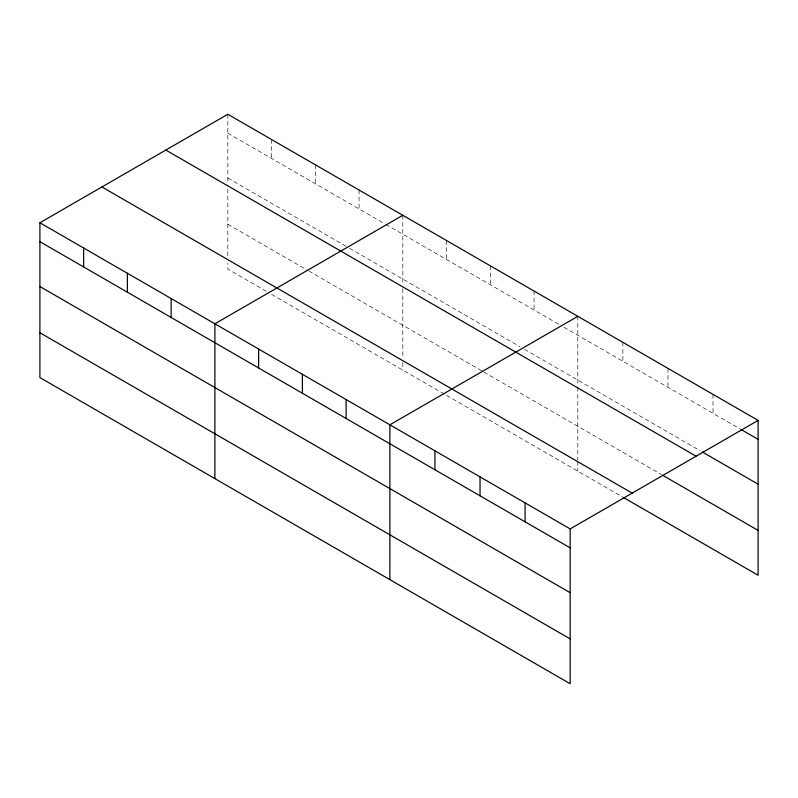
<?xml version="1.0" encoding="UTF-8"?>
<svg xmlns="http://www.w3.org/2000/svg" width="798" height="798" viewBox="0 0 798 798"><rect width="100%" height="100%" fill="white"/><g stroke="black" fill="none" stroke-linecap="round" stroke-linejoin="round"><path stroke-width="0.6" stroke-dasharray="3.99 2.99" d="M227.829 133.196L384.676 223.749M385.743 224.368L559.667 324.786M563.937 327.25L739.856 428.815M227.829 178.044L348.407 247.649M349.474 248.268L520.186 346.831M524.456 349.295L700.145 450.73M227.829 224.248L307.858 270.452M308.926 271.061L482.85 371.479M483.917 372.087L661.512 474.63M266.243 291.27L227.829 269.086L227.829 262.861M271.579 294.352L444.436 394.142M446.571 395.379L622.879 497.174M713.023 394.382L713.023 413.324M667.956 368.367L667.956 387.299M622.879 342.342L622.879 361.275M577.812 316.317L577.812 386.182M577.812 387.399L577.812 459.937M577.812 461.184L577.812 471.149M534.062 291.061L534.062 309.993M490.311 265.804L490.311 284.736M446.571 240.547L446.571 259.48M402.82 215.29L402.82 283.938M402.82 288.796L402.82 357.664M402.82 362.641L402.82 370.122M359.07 190.034L359.07 208.966M315.33 164.777L315.33 183.71M271.579 139.52L271.579 158.453M227.829 114.264L227.829 184.119M227.829 188.986L227.829 257.884"/><path stroke-width="1.2" d="M570.171 592.695L570.171 528.914L39.9 222.762L39.9 377.594L570.171 683.736L570.171 592.695L39.9 286.542M623.956 497.792L758.1 575.238L758.1 420.406L227.829 114.264L39.9 222.762M402.82 215.29L214.891 323.789L214.891 478.62M577.812 316.317L389.873 424.815L389.873 579.647M570.171 528.914L758.1 420.406M740.933 429.434L758.1 439.349M702.3 451.967L758.1 484.187M165.814 150.064L696.085 456.217M662.589 475.249L758.1 530.391M101.915 186.961L632.186 493.104M39.9 241.694L570.171 547.847M39.9 332.746L570.171 638.899M525.094 502.89L525.094 521.822M480.027 476.865L480.027 495.797M434.95 450.84L434.95 469.783M346.132 399.559L346.132 418.501M302.382 374.302L302.382 393.244M258.632 349.045L258.632 367.988M171.141 298.532L171.141 317.474M127.391 273.275L127.391 292.208M83.65 248.018L83.65 266.951"/></g></svg>
